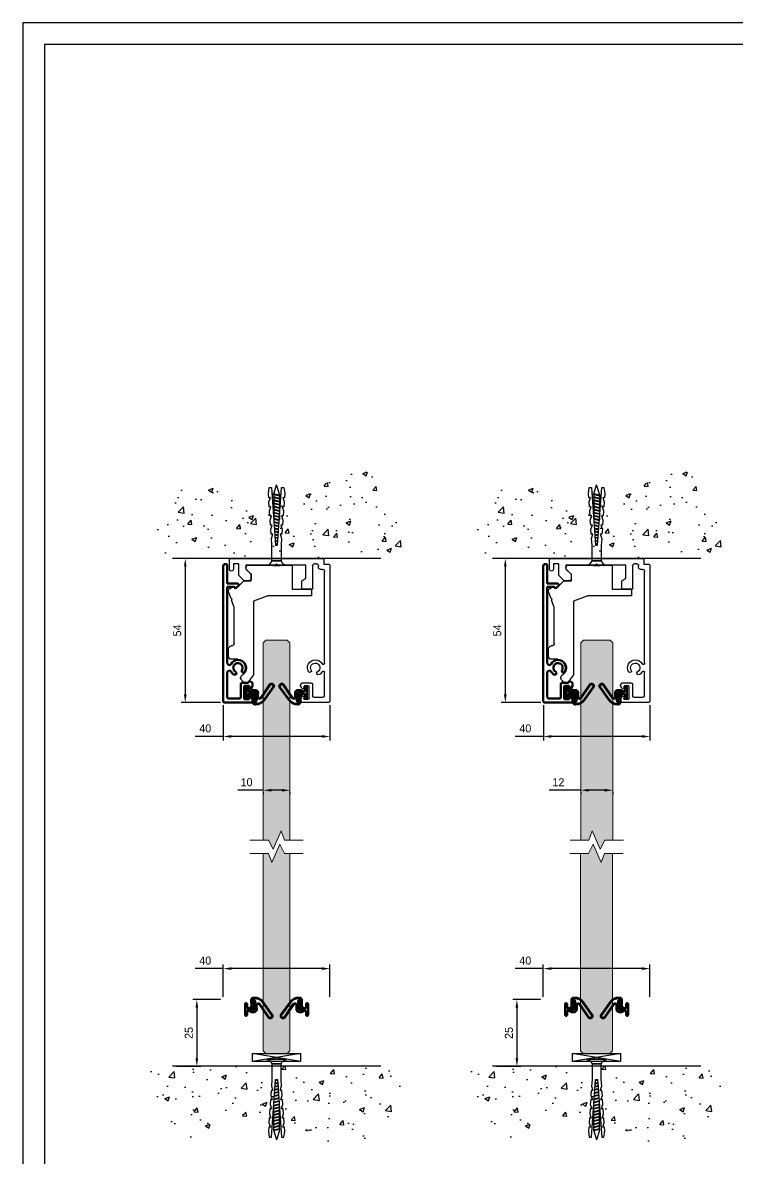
# Model space of a CAD drawing. Header units: millimetres. Extents: x 16953 to 20256, y 1517 to 8212.
# Drawn here: x 17933.4 to 18201.3, y 2906.7 to 3332.4 of the extents above; entities that cross this region are included whole.
import ezdxf

# ---------------------------------------------------------------- set-up
doc = ezdxf.new("R2010")
doc.units = ezdxf.units.MM
for name, color, linetype in [('48800_-_L2315', 7, 'Continuous'), ('48800_-_L3000', 7, 'Continuous'), ('Blocchi', 7, 'Continuous'), ('PARTENZA_VERTICA', 7, 'Continuous'), ('QUOTE', 254, 'Continuous')]:
    doc.layers.add(name, color=color, linetype=linetype)
for name, color, linetype, lineweight in [('ALUMINIUM', 7, 'Continuous', 30), ('GLASS & JOINTS', 250, 'Continuous', 13), ('Guarnizioni', 30, 'Continuous', 70)]:
    doc.layers.add(name, color=color, linetype=linetype, lineweight=lineweight)
doc.layers.add('GLASS HATCH', color=7, linetype='Continuous', true_color=0xb8ffed, transparency=0.5)
doc.dimstyles.new('ISO-25$0', dxfattribs={"dimtxt": 3, "dimasz": 3, "dimexe": 1.5, "dimexo": 1.5, "dimgap": 1.5, "dimtad": 1, "dimtxsty": 'Standard', "dimcen": 2.5, "dimadec": 0, "dimazin": 0, "dimtfac": 1, "dimtmove": 0, "dimatfit": 3, "dimfxl": 1, "dimarcsym": 0})

# ---------------------------------------------------------------- blocks, each defined once
blk = doc.blocks.new('*D134')
at = {"layer": 'Defpoints', "color": 0, "transparency": 16777216}
for p in [(18142.6, 3045.45), (18154.6, 3045.45), (18154.6, 3044.66)]:
    blk.add_point(p, dxfattribs=at)
at = {"layer": 'QUOTE', "color": 0, "lineweight": -2, "transparency": 16777216}
for p, q in [((18142.6, 3044.66), (18130.73, 3044.66)), ((18151.6, 3044.66), (18145.6, 3044.66)), ((18142.6, 3043.95), (18142.6, 3043.16)), ((18154.6, 3043.95), (18154.6, 3043.16))]:
    blk.add_line(p, q, dxfattribs=at)
at = {"layer": 'QUOTE', "color": 0, "transparency": 16777216}
for points in [[(18145.6, 3045.16), (18145.6, 3044.16), (18142.6, 3044.66)], [(18151.6, 3045.16), (18151.6, 3044.16), (18154.6, 3044.66)]]:
    blk.add_solid(points, dxfattribs=at)
at = {"layer": 'QUOTE', "color": 0, "transparency": 16777216, "insert": (18134.23, 3047.66), "char_height": 3, "attachment_point": 5}
blk.add_mtext('12', dxfattribs=at)
blk = doc.blocks.new('tassello')
at = {"color": 3}
blk.add_lwpolyline([(3, 0), (-3, 0, -0.340122), (-1.38, -1.25), (1.38, -1.25, -0.340122)], format="xyb", close=True, dxfattribs=at)
blk.add_lwpolyline([(1.87, 0, 0.133333), (-1.88, 0)], format="xyb", dxfattribs=at)
blk.add_lwpolyline([(1.38, -1.25), (-1.38, -1.25), (-1.38, -6), (-1.51, -8), (-1.1, -9.28), (-1.6, -9.24), (-1.71, -10.74), (-1.29, -12.02), (-1.79, -11.99), (-1.9, -13.48), (-1.49, -14.76), (-1.99, -14.73), (-2.09, -16.23), (-1.68, -17.51), (-2.18, -17.47), (-2.28, -18.97), (-1.87, -20.25), (-2.37, -20.22), (-2.46, -21.46), (-2.2, -23.23), (-1.51, -23.28), (-0.3, -6), (0.3, -6), (1.51, -23.28), (2.2, -23.23), (2.46, -21.46), (2.37, -20.22), (1.87, -20.25), (2.28, -18.97), (2.18, -17.47), (1.68, -17.51), (2.09, -16.23), (1.99, -14.73), (1.49, -14.76), (1.9, -13.48), (1.79, -11.99), (1.29, -12.02), (1.71, -10.74), (1.6, -9.24), (1.1, -9.28), (1.51, -8), (1.38, -6)], close=True, dxfattribs=at)
at = {"color": 8}
for points in [[(0.31, -6.22), (-0.32, -6.38)], [(0.3, -6.02), (-0.31, -6.17)], [(0.57, -9.87), (-0.59, -10.16)], [(0.55, -9.67), (-0.57, -9.95)], [(0.5, -8.96), (-0.52, -9.21)], [(0.49, -8.76), (-0.51, -9)], [(0.44, -8.05), (-0.46, -8.27)], [(0.43, -7.85), (-0.44, -8.06)], [(0.38, -7.14), (-0.39, -7.32)], [(0.36, -6.93), (-0.38, -7.11)], [(0.82, -13.53), (-0.85, -13.94)], [(0.81, -13.32), (-0.84, -13.73)], [(-0.82, -13.72), (-0.82, -13.55)], [(0.76, -12.61), (-0.79, -12.99)], [(0.75, -12.41), (-0.77, -12.78)], [(0.7, -11.7), (-0.72, -12.05)], [(0.68, -11.5), (-0.71, -11.84)], [(0.63, -10.79), (-0.65, -11.1)], [(0.62, -10.59), (-0.64, -10.89)], [(0.83, -14.25), (0.83, -13.55)], [(0.92, -15.36), (-0.93, -15.81)], [(0.92, -16.29), (-0.93, -16.74)], [(0.89, -14.44), (-0.92, -14.88)], [(0.92, -15.15), (-0.93, -15.61)], [(0.92, -16.08), (-0.93, -16.53)], [(0.92, -17.01), (-0.93, -17.46)], [(0.87, -14.24), (-0.9, -14.67)], [(-0.82, -14.65), (-0.82, -13.93)], [(-0.82, -15.58), (-0.82, -14.86)], [(-0.82, -16.51), (-0.82, -15.79)], [(-0.82, -17.44), (-0.82, -16.72)], [(0.83, -15.18), (0.83, -14.45)], [(0.83, -16.11), (0.83, -15.38)], [(0.83, -17.03), (0.83, -16.31)], [(0.92, -17.22), (-0.93, -17.67)], [(0.92, -18.14), (-0.93, -18.6)], [(0.92, -19.07), (-0.93, -19.53)], [(0.92, -20), (-0.93, -20.45)], [(0.92, -17.94), (-0.93, -18.39)], [(0.92, -18.87), (-0.93, -19.32)], [(0.92, -19.8), (-0.93, -20.25)], [(-0.82, -18.37), (-0.82, -17.64)], [(-0.82, -19.3), (-0.82, -18.57)], [(-0.82, -20.22), (-0.82, -19.5)], [(-0.82, -21.15), (-0.82, -20.43)], [(0.83, -17.96), (0.83, -17.24)], [(0.83, -18.89), (0.83, -18.17)], [(0.83, -19.82), (0.83, -19.1)], [(0.83, -20.75), (0.83, -20.03)], [(0.92, -20.93), (-0.93, -21.38)], [(0.92, -20.72), (-0.93, -21.18)], [(-0.8, -21.35), (0, -24.04)], [(0.83, -21.29), (0, -24.04)], [(0.83, -21.29), (0.83, -20.95)]]:
    blk.add_lwpolyline(points, dxfattribs=at)
for points in [[(-0.93, -15.61, 0.243659), (-0.93, -15.81)], [(-0.93, -16.53, 0.243659), (-0.93, -16.74)], [(0.92, -15.36, 0.243659), (0.92, -15.15)], [(0.92, -16.29, 0.243659), (0.92, -16.08)], [(0.92, -17.22, 0.243659), (0.92, -17.01)], [(-0.93, -17.46, 0.243659), (-0.93, -17.67)], [(-0.93, -18.39, 0.243659), (-0.93, -18.6)], [(-0.93, -19.32, 0.243659), (-0.93, -19.53)], [(-0.93, -20.25, 0.243659), (-0.93, -20.45)], [(0.92, -18.14, 0.243659), (0.92, -17.94)], [(0.92, -19.07, 0.243659), (0.92, -18.87)], [(0.92, -20, 0.243659), (0.92, -19.8)], [(-0.93, -21.18, 0.243659), (-0.93, -21.38)], [(0.92, -20.93, 0.243659), (0.92, -20.72)]]:
    blk.add_lwpolyline(points, format="xyb", dxfattribs=at)
blk = doc.blocks.new('binario Glass')
at = {"layer": 'ALUMINIUM', "color": 6}
for p, q in [((19.5, 54), (9, 54)), ((9, 54), (9, 52.8)), ((9, 52.8), (9.45, 51.96)), ((10.5, 52.8), (11.9, 52.8)), ((12.2, 52.5), (12.2, 48.1)), ((13.4, 47.1), (13.4, 51.5)), ((13.9, 52), (17.5, 52)), ((18, 51.5), (18, 42.7)), ((20, 2.85), (20, 53.5)), ((9.45, 48.64), (9, 47.8)), ((9, 47.8), (9, 47.6)), ((10.2, 48.1), (10.2, 48.45)), ((11.9, 47.8), (10.5, 47.8)), ((10, 46.6), (12.9, 46.6)), ((18, 39.3), (18, 4.85)), ((13.5, 11.5), (9.5, 11.5)), ((9.5, 11.5), (9.5, 8.4)), ((13.5, 2.75), (13.5, 11.5)), ((-12.2, 8.45), (-14.2, 6.45)), ((-14.2, 6.45), (-14.2, 2)), ((-10.5, 8.45), (-12.2, 8.45)), ((-11.5, 4), (-9.79, 5.71)), ((-9.5, 6.41), (-9.5, 7.45)), ((9.5, 8.4), (11, 7.35)), ((11, 7.35), (11, 2.5)), ((-17.7, 4), (-17.7, 0)), ((-17.7, 0), (17.7, 0)), ((-16.2, 2), (-16.2, 4)), ((-14.2, 2), (-16.2, 2)), ((-11.5, 2.5), (-11.5, 4)), ((-0.5, 2.5), (-11.5, 2.5)), ((0, 2), (-0.5, 2.5)), ((0.5, 2.5), (0, 2)), ((11, 2.5), (0.5, 2.5)), ((14.95, 2), (14.25, 2)), ((15.7, 3.35), (15.7, 2.75)), ((17.25, 4.1), (16.45, 4.1)), ((17.7, 0), (17.7, 2.1)), ((17.7, 2.1), (19.25, 2.1))]:
    blk.add_line(p, q, dxfattribs=at)
for centre, radius, start, end in [((9.86, 52.13), 0.443, 201.6307, 32.8657), ((10.5, 52.5), 0.3, 90, 206.5651), ((11.9, 52.5), 0.3, 0, 90), ((13.9, 51.5), 0.5, 90, 180), ((17.5, 51.5), 0.5, 0, 90), ((19.5, 53.5), 0.5, 0, 90), ((10, 47.6), 1, 180, 270), ((9.8, 48.45), 0.4, 0, 151.9275), ((10.5, 48.1), 0.3, 180, 270), ((11.9, 48.1), 0.3, 270, 0), ((12.9, 47.1), 0.5, 270, 0), ((12.47, 42.18), 0.6, 329.7925, 149.7925), ((15.67, 43.04), 0.6, 60.2075, 240.2075), ((14.5, 41), 2.95, 29.5918, 60.2075), ((17.5, 42.7), 0.5, 209.5918, 0), ((14.5, 41), 2.95, 149.7925, 330.4082), ((14.5, 41), 1.75, 149.7925, 60.2075), ((17.5, 39.3), 0.5, 0, 150.4082), ((-16.95, 4), 0.75, 0, 180), ((-10.5, 7.45), 1, 0, 90), ((-10.5, 6.41), 1, 315, 0), ((17.25, 4.85), 0.75, 270, 0), ((14.25, 2.75), 0.75, 180, 270), ((14.95, 2.75), 0.75, 270, 0), ((16.45, 3.35), 0.75, 90, 180), ((19.25, 2.85), 0.75, 270, 0)]:
    blk.add_arc(centre, radius, start, end, dxfattribs=at)
blk = doc.blocks.new('copertina Glass')
at = {"layer": 'Guarnizioni', "color": 4}
for p, q in [((5.5, 13), (-5, 13)), ((5.5, 11.8), (5.5, 13)), ((-5.5, 12.5), (-5.5, -38.15)), ((-4, 1.77), (-4, 11)), ((-3.5, 11.5), (0.6, 11.5)), ((1.1, 11), (1.1, 6.1)), ((2.3, 7.1), (2.3, 11.5)), ((2.6, 11.8), (4, 11.8)), ((4.3, 11.5), (4.3, 10.75)), ((4.3, 10.75), (4.93, 10.75)), ((4.93, 10.75), (5.5, 11.8)), ((1.6, 5.6), (3.98, 5.6)), ((4, 6.8), (2.6, 6.8)), ((4.08, 5.3), (4.23, 5.1)), ((4.93, 7.85), (4.3, 7.85)), ((4.3, 7.85), (4.3, 7.1)), ((4.55, 5.04), (5.5, 5.6)), ((5.5, 6.8), (4.93, 7.85)), ((5.5, 5.6), (5.5, 6.8)), ((-4, -30.4), (-4, -1.77)), ((-1.35, -30.4), (-4, -30.4)), ((-4, -38.15), (-4, -31.6)), ((-4, -31.6), (-0.15, -31.6)), ((0.21, -30.75), (-0.49, -30.05))]:
    blk.add_line(p, q, dxfattribs=at)
for centre, radius, start, end in [((-5, 12.5), 0.5, 90, 180), ((-3.5, 11), 0.5, 90, 180), ((0.6, 11), 0.5, 0, 90), ((2.6, 11.5), 0.3, 90, 180), ((4, 11.5), 0.3, 0, 90), ((1.6, 6.1), 0.5, 180, 270), ((2.6, 7.1), 0.3, 180, 270), ((4.48, 5.6), 0.5, 180, 216.8699), ((4, 7.1), 0.3, 270, 0), ((4.43, 5.25), 0.25, 216.8699, 300.8099), ((-3.25, 1.77), 0.75, 180, 331.4474), ((0, 0), 2.95, 119.7925, 151.4474), ((0, 0), 2.95, 208.5526, 30.2075), ((0, 0), 1.75, 119.7925, 30.2075), ((-1.17, 2.04), 0.6, 299.7925, 119.7925), ((2.03, 1.18), 0.6, 30.2075, 210.2075), ((-3.25, -1.77), 0.75, 28.5526, 180), ((-0.85, -30.4), 0.5, 45, 180), ((-0.15, -31.1), 0.5, 270, 45), ((-4.75, -38.15), 0.75, 180, 0)]:
    blk.add_arc(centre, radius, start, end, dxfattribs=at)
blk = doc.blocks.new('fermavetro Glass')
for p, q in [((2069.59, 1537.69), (2069.27, 1537.22)), ((2071.71, 1538.56), (2071.24, 1538.56)), ((2073.89, 1535.66), (2071.71, 1538.56)), ((2073.89, 1507.95), (2073.89, 1535.66)), ((2064.59, 1528.76), (2064.59, 1525.76)), ((2068.09, 1529.76), (2065.59, 1529.76)), ((2065.59, 1524.76), (2065.69, 1524.76)), ((2066.69, 1523.76), (2066.69, 1510.23)), ((2066.69, 1510.23), (2065.7, 1507.57)), ((2065.7, 1507.57), (2065.88, 1507.18)), ((2079.29, 1505.96), (2073.89, 1507.95)), ((2065.5, 1507.01), (2064.55, 1504.45)), ((2065, 1503.23), (2066.09, 1502.62)), ((2065.88, 1507.18), (2065.5, 1507.01)), ((2066.84, 1503.06), (2067.59, 1503.06)), ((2067.59, 1503.06), (2070.24, 1500.41)), ((2095.69, 1505.96), (2079.29, 1505.96)), ((2088.39, 1494.46), (2088.39, 1503.46)), ((2088.39, 1503.46), (2095.69, 1503.46)), ((2095.69, 1503.46), (2095.69, 1505.96)), ((2070.24, 1500.41), (2073.09, 1500.41)), ((2073.09, 1500.41), (2073.09, 1497.96)), ((2071.09, 1495.54), (2071.09, 1495.46)), ((2073.09, 1497.96), (2071.38, 1496.25)), ((2072.09, 1494.46), (2088.39, 1494.46))]:
    blk.add_line(p, q)
for centre, radius, start, end in [((2070.09, 1536.65), 1, 145.4447, 241.5631), ((2071.24, 1536.56), 2, 90, 145.4447), ((2068.09, 1532.96), 3.2, 270, 61.5631), ((2065.59, 1528.76), 1, 90, 180), ((2065.59, 1525.76), 1, 180, 270), ((2065.69, 1523.76), 1, 0, 90), ((2065.49, 1504.1), 1, 159.7, 240.8), ((2066.34, 1503.06), 0.5, 240.8, 0), ((2072.09, 1495.54), 1, 135, 180), ((2072.09, 1495.46), 1, 180, 270)]:
    blk.add_arc(centre, radius, start, end)
blk = doc.blocks.new('48800')
at = {"layer": '48800_-_L3000', "linetype": 'Continuous', "lineweight": 5}
h = blk.add_hatch(dxfattribs=at)
h.set_pattern_fill('LINE', color=3, scale=2, angle=45, style=0)
h.set_pattern_definition([(45, (-6239.775, -3270.2284), (-4.490128, 4.490128), [])])
edge = h.paths.add_edge_path()
edge.add_arc((9.4, 2.41), 0.897, 334.1295, 494.3643)
edge.add_line((8.77, 3.05), (5.44, -1.86))
edge.add_arc((4.92, -1.52), 0.632, 270, 326.6991, ccw=False)
edge.add_arc((5, -1.51), 0.64, 180.3129, 262.8679, ccw=False)
edge.add_line((4.36, -1.52), (4.39, -0.03))
edge.add_arc((3.39, -0.03), 1, 0, 90)
edge.add_line((3.39, 0.97), (2.4, 0.97))
edge.add_arc((2.4, 0.71), 0.253, 90, 120)
edge.add_line((2.27, 0.93), (1.59, 0.54))
edge.add_arc((1.47, 0.76), 0.253, 270, 300, ccw=False)
edge.add_line((1.47, 0.51), (1.01, 0.51))
edge.add_line((1.01, 0.51), (1.01, 0.41))
edge.add_line((1.01, 0.41), (1.47, 0.41))
edge.add_arc((1.47, 0.76), 0.353, 270, 300)
edge.add_line((1.64, 0.45), (2.32, 0.85))
edge.add_arc((2.4, 0.71), 0.153, 90, 120, ccw=False)
edge.add_line((2.4, 0.87), (3.39, 0.87))
edge.add_arc((3.39, -0.03), 0.9, 0.0699, 90, ccw=False)
edge.add_line((4.29, -0.03), (4.26, -1.51))
edge.add_arc((5, -1.51), 0.74, 180.2005, 263.35)
edge.add_arc((4.92, -1.52), 0.732, 269.5118, 326.6433)
edge.add_line((5.53, -1.92), (8.85, 2.99))
edge.add_arc((9.4, 2.41), 0.797, -25.2784, 133.6585, ccw=False)
edge.add_line((10.12, 2.07), (6.71, -2.69))
edge.add_arc((3.54, -0.42), 3.9, 270, 324.4343, ccw=False)
edge.add_line((3.54, -4.32), (3.25, -4.32))
edge.add_arc((3.27, -3.48), 0.839, 196.694, 268.7318, ccw=False)
edge.add_line((2.47, -3.72), (2.5, -1.15))
edge.add_arc((2.15, -1.15), 0.353, 359.8862, 420)
edge.add_line((2.32, -0.85), (1.64, -0.45))
edge.add_arc((1.47, -0.76), 0.353, 60, 90)
edge.add_line((1.47, -0.41), (1.01, -0.41))
edge.add_line((1.01, -0.41), (1.01, -0.51))
edge.add_line((1.01, -0.51), (1.47, -0.51))
edge.add_arc((1.47, -0.76), 0.253, 60, 90, ccw=False)
edge.add_line((1.59, -0.54), (2.27, -0.93))
edge.add_arc((2.15, -1.15), 0.253, 0, 60, ccw=False)
edge.add_line((2.4, -1.15), (2.37, -3.74))
edge.add_arc((3.27, -3.48), 0.939, 195.7327, 268.8012)
edge.add_line((3.25, -4.42), (3.54, -4.42))
edge.add_arc((3.54, -0.42), 4, 270, 324.4343)
edge.add_line((6.8, -2.75), (10.2, 2.02))
at = {"layer": '48800_-_L2315', "color": 3, "linetype": 'Continuous', "lineweight": 50}
for p, q in [((2.37, 0.86), (2.37, 0.81)), ((2.37, 0.38), (2.37, 0.33)), ((3.25, 0.87), (3.25, 0.82)), ((2.37, -0.45), (2.37, -0.5)), ((2.37, -0.81), (2.37, -0.88)), ((3.25, -0.09), (3.25, -0.17)), ((3.25, -3.38), (3.25, -3.43)), ((3.25, -4.27), (3.25, -4.32))]:
    blk.add_line(p, q, dxfattribs=at)
at = {"layer": '48800_-_L3000', "color": 3, "linetype": 'Continuous', "lineweight": 50}
for p, q in [((0, 2.02), (0, -2.02)), ((0.76, 0.63), (0.76, 2.02)), ((1.47, 0.51), (1.01, 0.51)), ((1.01, 0.51), (1.01, 0.41)), ((1.01, 0.41), (1.47, 0.41)), ((1.96, 0.38), (1.01, 0.38)), ((2.27, 0.93), (1.59, 0.54)), ((1.64, 0.45), (2.32, 0.85)), ((2.35, 0.8), (1.7, 0.43)), ((1.7, 0.43), (1.96, 0.43)), ((3.39, 0.97), (2.4, 0.97)), ((2.4, 0.87), (3.39, 0.87)), ((3.39, 0.82), (2.4, 0.82)), ((8.77, 3.05), (5.44, -1.86)), ((5.53, -1.92), (8.85, 2.99)), ((8.88, 2.95), (5.57, -1.95)), ((6.67, -2.66), (10.07, 2.09)), ((10.12, 2.07), (6.71, -2.69)), ((6.8, -2.75), (10.2, 2.02)), ((0.76, -2.02), (0.76, -0.63)), ((1.01, -0.38), (2, -0.38)), ((1.47, -0.41), (1.01, -0.41)), ((1.01, -0.41), (1.01, -0.51)), ((1.01, -0.51), (1.47, -0.51)), ((1.59, -0.54), (2.27, -0.93)), ((2.32, -0.85), (1.64, -0.45)), ((2, -0.43), (1.7, -0.43)), ((1.7, -0.43), (2.35, -0.8)), ((2.4, -1.15), (2.37, -3.74)), ((2.47, -3.72), (2.5, -1.15)), ((2.55, -1.15), (2.52, -3.72)), ((2.95, -3.02), (2.95, -1.38)), ((3, -1.38), (3, -3.02)), ((3.76, -3.02), (3.76, -1.42)), ((3.81, -1.42), (3.81, -3.02)), ((4.21, -1.51), (4.24, -0.03)), ((4.29, -0.03), (4.26, -1.51)), ((4.36, -1.52), (4.39, -0.03)), ((3.25, -4.27), (3.54, -4.27)), ((3.54, -4.32), (3.25, -4.32)), ((3.25, -4.42), (3.54, -4.42))]:
    blk.add_line(p, q, dxfattribs=at)
for centre, radius, start, end in [((0.38, 2.02), 0.379, 0, 180), ((1.01, 0.63), 0.253, 180, 270), ((1.47, 0.76), 0.253, 270, 300), ((1.47, 0.76), 0.353, 270, 300), ((1.96, -1.42), 1.85, 0, 90), ((1.96, -1.42), 1.8, 0, 90), ((2.4, 0.71), 0.253, 90, 120), ((2.4, 0.71), 0.153, 90, 120), ((2.4, 0.71), 0.103, 90, 120), ((3.39, -0.03), 1, 0, 90), ((3.39, -0.03), 0.9, 0.0699, 90), ((3.39, -0.03), 0.85, 0.1094, 90), ((9.4, 2.41), 0.897, 334.1295, 134.3643), ((9.4, 2.41), 0.797, 334.7216, 133.6585), ((9.4, 2.41), 0.747, 335.0614, 133.2533), ((0.38, -2.02), 0.379, 180, 0), ((1.01, -0.63), 0.253, 90, 180), ((1.47, -0.76), 0.353, 60, 90), ((1.47, -0.76), 0.253, 60, 90), ((2, -1.38), 1, 0, 90), ((2, -1.38), 0.95, 0, 90), ((2.15, -1.15), 0.253, 0, 60), ((2.15, -1.15), 0.353, 359.8862, 60), ((2.15, -1.15), 0.403, 359.846, 60), ((3.27, -3.48), 0.939, 195.7327, 268.8012), ((3.27, -3.48), 0.839, 196.694, 268.7318), ((3.27, -3.48), 0.789, 197.2424, 268.6922), ((3.38, -3.02), 0.429, 180, 0), ((3.38, -3.02), 0.379, 180, 0), ((3.54, -0.42), 3.85, 270, 324.4343), ((3.54, -0.42), 3.9, 270, 324.4343), ((3.54, -0.42), 4, 270, 324.4343), ((5, -1.51), 0.79, 180.1525, 263.5452), ((5, -1.51), 0.74, 180.2005, 263.35), ((5, -1.51), 0.64, 180.3129, 262.8679), ((4.92, -1.52), 0.732, 269.5118, 326.6433), ((4.92, -1.52), 0.782, 269.3145, 326.6195), ((4.92, -1.52), 0.632, 270, 326.6991)]:
    blk.add_arc(centre, radius, start, end, dxfattribs=at)
at = {"layer": 'PARTENZA_VERTICA', "color": 3, "linetype": 'Continuous', "lineweight": 50}
for p, q in [((2.2, 0.72), (2.2, 0.77)), ((2.2, 0.36), (2.2, 0.41)), ((2.2, -0.45), (2.2, -0.4)), ((2.2, -0.77), (2.2, -0.72))]:
    blk.add_line(p, q, dxfattribs=at)
blk = doc.blocks.new('spessore 3mm')
at = {"layer": 'Blocchi', "color": 8}
for p, q in [((9, 3), (-9, 0)), ((9, 0), (-9, 3)), ((-9, 3), (9, 3)), ((-9, 0), (-9, 3)), ((9, 0), (-9, 0)), ((9, 3), (9, 0))]:
    blk.add_line(p, q, dxfattribs=at)
blk = doc.blocks.new('Cartiglio A3')
at = {"color": 6}
for points in [[(0, 726.876), (0, 0), (1034.376, 0), (1034.376, 726.876)], [(10, 716.876), (10, 10), (1024.376, 10), (1024.376, 716.876)]]:
    blk.add_lwpolyline(points, close=True, dxfattribs=at)
blk = doc.blocks.new('*D112')
at = {"layer": 'Defpoints', "color": 0, "transparency": 16777216}
for p in [(18023.56, 3045.45), (18033.56, 3045.45), (18033.56, 3044.66)]:
    blk.add_point(p, dxfattribs=at)
at = {"layer": 'QUOTE', "color": 0, "lineweight": -2, "transparency": 16777216}
for p, q in [((18023.56, 3044.66), (18014.06, 3044.66)), ((18030.56, 3044.66), (18026.56, 3044.66)), ((18023.56, 3043.95), (18023.56, 3043.16)), ((18033.56, 3043.95), (18033.56, 3043.16))]:
    blk.add_line(p, q, dxfattribs=at)
at = {"layer": 'QUOTE', "color": 0, "transparency": 16777216}
for points in [[(18026.56, 3045.16), (18026.56, 3044.16), (18023.56, 3044.66)], [(18030.56, 3045.16), (18030.56, 3044.16), (18033.56, 3044.66)]]:
    blk.add_solid(points, dxfattribs=at)
at = {"layer": 'QUOTE', "color": 0, "transparency": 16777216, "insert": (18017.31, 3047.66), "char_height": 3, "attachment_point": 5}
blk.add_mtext('10', dxfattribs=at)
blk = doc.blocks.new('*D136')
at = {"layer": 'Defpoints', "color": 0, "transparency": 16777216}
for p in [(18008.57, 3078.08), (18048.56, 3078.08), (18008.57, 3064.84)]:
    blk.add_point(p, dxfattribs=at)
at = {"layer": 'QUOTE', "color": 0, "lineweight": -2, "transparency": 16777216}
for p, q in [((18008.57, 3076.58), (18008.57, 3063.34)), ((18048.56, 3076.58), (18048.56, 3063.34)), ((18008.57, 3064.84), (17998.07, 3064.84)), ((18045.56, 3064.84), (18011.57, 3064.84))]:
    blk.add_line(p, q, dxfattribs=at)
at = {"layer": 'QUOTE', "color": 0, "transparency": 16777216}
for points in [[(18011.57, 3065.34), (18011.57, 3064.34), (18008.57, 3064.84)], [(18045.56, 3065.34), (18045.56, 3064.34), (18048.56, 3064.84)]]:
    blk.add_solid(points, dxfattribs=at)
at = {"layer": 'QUOTE', "color": 0, "transparency": 16777216, "insert": (18001.82, 3067.84), "char_height": 3, "attachment_point": 5}
blk.add_mtext('40', dxfattribs=at)
blk = doc.blocks.new('*D137')
at = {"layer": 'Defpoints', "color": 0, "transparency": 16777216}
for p in [(17999.5, 3131.58), (17994.31, 3077.58), (18009.07, 3077.58)]:
    blk.add_point(p, dxfattribs=at)
at = {"layer": 'QUOTE', "color": 0, "lineweight": -2, "transparency": 16777216}
for p, q in [((17998, 3131.58), (17992.81, 3131.58)), ((17994.31, 3128.58), (17994.31, 3080.58)), ((18007.57, 3077.58), (17992.81, 3077.58))]:
    blk.add_line(p, q, dxfattribs=at)
at = {"layer": 'QUOTE', "color": 0, "transparency": 16777216}
for points in [[(17993.81, 3128.58), (17994.81, 3128.58), (17994.31, 3131.58)], [(17993.81, 3080.58), (17994.81, 3080.58), (17994.31, 3077.58)]]:
    blk.add_solid(points, dxfattribs=at)
at = {"layer": 'QUOTE', "color": 0, "transparency": 16777216, "insert": (17991.31, 3104.58), "char_height": 3, "attachment_point": 5, "rotation": 90}
blk.add_mtext('54', dxfattribs=at)
blk = doc.blocks.new('*D138')
at = {"layer": 'Defpoints', "color": 0, "transparency": 16777216}
for p in [(18008.56, 2977.79), (18008.56, 2965.67), (18048.56, 2965.67)]:
    blk.add_point(p, dxfattribs=at)
at = {"layer": 'QUOTE', "color": 0, "lineweight": -2, "transparency": 16777216}
for p, q in [((18008.56, 2977.79), (17998.06, 2977.79)), ((18008.56, 2967.17), (18008.56, 2979.29)), ((18045.56, 2977.79), (18011.56, 2977.79)), ((18048.56, 2967.17), (18048.56, 2979.29))]:
    blk.add_line(p, q, dxfattribs=at)
at = {"layer": 'QUOTE', "color": 0, "transparency": 16777216}
for points in [[(18011.56, 2978.29), (18011.56, 2977.29), (18008.56, 2977.79)], [(18045.56, 2978.29), (18045.56, 2977.29), (18048.56, 2977.79)]]:
    blk.add_solid(points, dxfattribs=at)
at = {"layer": 'QUOTE', "color": 0, "transparency": 16777216, "insert": (18001.81, 2980.79), "char_height": 3, "attachment_point": 5}
blk.add_mtext('40', dxfattribs=at)
blk = doc.blocks.new('*D139')
at = {"layer": 'Defpoints', "color": 0, "transparency": 16777216}
for p in [(18009.06, 2966.17), (17989.53, 2941.17), (17998.66, 2941.17)]:
    blk.add_point(p, dxfattribs=at)
at = {"layer": 'QUOTE', "color": 0, "lineweight": -2, "transparency": 16777216}
for p, q in [((18007.56, 2966.17), (17997.16, 2966.17)), ((17998.66, 2963.17), (17998.66, 2944.17)), ((17991.03, 2941.17), (18000.16, 2941.17))]:
    blk.add_line(p, q, dxfattribs=at)
at = {"layer": 'QUOTE', "color": 0, "transparency": 16777216}
for points in [[(17998.16, 2963.17), (17999.16, 2963.17), (17998.66, 2966.17)], [(17998.16, 2944.17), (17999.16, 2944.17), (17998.66, 2941.17)]]:
    blk.add_solid(points, dxfattribs=at)
at = {"layer": 'QUOTE', "color": 0, "transparency": 16777216, "insert": (17995.66, 2953.67), "char_height": 3, "attachment_point": 5, "rotation": 90}
blk.add_mtext('25', dxfattribs=at)
blk = doc.blocks.new('*D114')
at = {"layer": 'Defpoints', "color": 0, "transparency": 16777216}
for p in [(18128.57, 3078.08), (18168.56, 3078.08), (18128.57, 3064.84)]:
    blk.add_point(p, dxfattribs=at)
at = {"layer": 'QUOTE', "color": 0, "lineweight": -2, "transparency": 16777216}
for p, q in [((18128.57, 3076.58), (18128.57, 3063.34)), ((18168.56, 3076.58), (18168.56, 3063.34)), ((18128.57, 3064.84), (18118.07, 3064.84)), ((18165.56, 3064.84), (18131.57, 3064.84))]:
    blk.add_line(p, q, dxfattribs=at)
at = {"layer": 'QUOTE', "color": 0, "transparency": 16777216}
for points in [[(18131.57, 3065.34), (18131.57, 3064.34), (18128.57, 3064.84)], [(18165.56, 3065.34), (18165.56, 3064.34), (18168.56, 3064.84)]]:
    blk.add_solid(points, dxfattribs=at)
at = {"layer": 'QUOTE', "color": 0, "transparency": 16777216, "insert": (18121.82, 3067.84), "char_height": 3, "attachment_point": 5}
blk.add_mtext('40', dxfattribs=at)
blk = doc.blocks.new('*D115')
at = {"layer": 'Defpoints', "color": 0, "transparency": 16777216}
for p in [(18119.5, 3131.58), (18114.31, 3077.58), (18129.07, 3077.58)]:
    blk.add_point(p, dxfattribs=at)
at = {"layer": 'QUOTE', "color": 0, "lineweight": -2, "transparency": 16777216}
for p, q in [((18118, 3131.58), (18112.81, 3131.58)), ((18114.31, 3128.58), (18114.31, 3080.58)), ((18127.57, 3077.58), (18112.81, 3077.58))]:
    blk.add_line(p, q, dxfattribs=at)
at = {"layer": 'QUOTE', "color": 0, "transparency": 16777216}
for points in [[(18113.81, 3128.58), (18114.81, 3128.58), (18114.31, 3131.58)], [(18113.81, 3080.58), (18114.81, 3080.58), (18114.31, 3077.58)]]:
    blk.add_solid(points, dxfattribs=at)
at = {"layer": 'QUOTE', "color": 0, "transparency": 16777216, "insert": (18111.31, 3104.58), "char_height": 3, "attachment_point": 5, "rotation": 90}
blk.add_mtext('54', dxfattribs=at)
blk = doc.blocks.new('*D116')
at = {"layer": 'Defpoints', "color": 0, "transparency": 16777216}
for p in [(18128.56, 2977.79), (18128.56, 2965.67), (18168.56, 2965.67)]:
    blk.add_point(p, dxfattribs=at)
at = {"layer": 'QUOTE', "color": 0, "lineweight": -2, "transparency": 16777216}
for p, q in [((18128.56, 2977.79), (18118.06, 2977.79)), ((18128.56, 2967.17), (18128.56, 2979.29)), ((18165.56, 2977.79), (18131.56, 2977.79)), ((18168.56, 2967.17), (18168.56, 2979.29))]:
    blk.add_line(p, q, dxfattribs=at)
at = {"layer": 'QUOTE', "color": 0, "transparency": 16777216}
for points in [[(18131.56, 2978.29), (18131.56, 2977.29), (18128.56, 2977.79)], [(18165.56, 2978.29), (18165.56, 2977.29), (18168.56, 2977.79)]]:
    blk.add_solid(points, dxfattribs=at)
at = {"layer": 'QUOTE', "color": 0, "transparency": 16777216, "insert": (18121.81, 2980.79), "char_height": 3, "attachment_point": 5}
blk.add_mtext('40', dxfattribs=at)
blk = doc.blocks.new('*D117')
at = {"layer": 'Defpoints', "color": 0, "transparency": 16777216}
for p in [(18129.06, 2966.17), (18109.53, 2941.17), (18118.66, 2941.17)]:
    blk.add_point(p, dxfattribs=at)
at = {"layer": 'QUOTE', "color": 0, "lineweight": -2, "transparency": 16777216}
for p, q in [((18127.56, 2966.17), (18117.16, 2966.17)), ((18118.66, 2963.17), (18118.66, 2944.17)), ((18111.03, 2941.17), (18120.16, 2941.17))]:
    blk.add_line(p, q, dxfattribs=at)
at = {"layer": 'QUOTE', "color": 0, "transparency": 16777216}
for points in [[(18118.16, 2963.17), (18119.16, 2963.17), (18118.66, 2966.17)], [(18118.16, 2944.17), (18119.16, 2944.17), (18118.66, 2941.17)]]:
    blk.add_solid(points, dxfattribs=at)
at = {"layer": 'QUOTE', "color": 0, "transparency": 16777216, "insert": (18115.66, 2953.67), "char_height": 3, "attachment_point": 5, "rotation": 90}
blk.add_mtext('25', dxfattribs=at)

msp = doc.modelspace()

# ---------------------------------------------------------------- hatches: boundary and pattern name
h = msp.add_hatch()
h.set_pattern_fill('AR-CONC', color=256, scale=0.1)
h.set_pattern_definition([(50, (15543.85, 1761.092), (18.21847, -1.59391), [1.905, -20.955]), (355, (15543.85, 1761.092), (-3.52434, 19.10568), [1.524, -16.76406]), (100.45144, (15545.368, 1760.96), (14.69412, 17.51178), [1.619, -17.80902]), (46.1842, (15543.85, 1766.172), (27.1079, -4.20423), [2.8575, -31.4325]), (96.6356, (15546.11, 1765.822), (23.74041, 24.74261), [2.4285, -26.71356]), (351.1842, (15543.85, 1766.172), (23.7404, 24.7426), [2.286, -25.14597]), (21, (15546.39, 1764.902), (15.16144, -10.22652), [1.905, -20.955]), (326, (15546.39, 1764.902), (6.1802, 18.4188), [1.524, -16.764]), (71.45144, (15547.653, 1764.05), (21.34164, 8.19228), [1.619, -17.80899]), (37.5, (15543.85, 1761.092), (0.30886, 8.455504), [0, -16.5608, 0, -17.018, 0, -16.8275]), (7.5, (15543.85, 1761.092), (6.681966, 10.018057), [0, -9.7028, 0, -16.1798, 0, -6.4135]), (327.5, (15538.1856, 1761.092), (13.55906, -0.572874), [0, -6.35, 0, -19.812, 0, -26.289]), (317.5, (15535.646, 1761.092), (14.81292, 2.54265), [0, -8.255, 0, -13.1572, 0, -18.669])])
edge = h.paths.add_edge_path()
edge.add_spline(control_points=[(18028.559, 3151.667), (18041.003, 3153.995), (18066.024, 3177.941), (18073.16, 3147.175), (18076.778, 3131.58)], knot_values=[66.530225, 66.530225, 66.530225, 66.530225, 101.7331283, 137.9242459, 137.9242459, 137.9242459, 137.9242459], degree=3, periodic=0)
edge.add_line((18076.778, 3131.58), (18028.559, 3131.58))
edge.add_line((18028.559, 3131.58), (18028.559, 3151.667))
edge = h.paths.add_edge_path()
edge.add_line((18028.559, 3131.58), (17980.341, 3131.58))
edge.add_spline(control_points=[(17980.341, 3131.58), (17984.674, 3146.092), (17992.453, 3172.139), (18014.987, 3150.554), (18026.542, 3151.289), (18028.559, 3151.667)], knot_values=[0, 0, 0, 0, 33.8878528, 60.8233097, 66.530225, 66.530225, 66.530225, 66.530225], degree=3, periodic=0)
edge.add_line((18028.559, 3151.667), (18028.559, 3131.58))
h = msp.add_hatch()
h.set_pattern_fill('AR-CONC', color=256, scale=0.1)
h.set_pattern_definition([(50, (15663.85, 1761.092), (18.21847, -1.59391), [1.905, -20.955]), (355, (15663.85, 1761.092), (-3.52434, 19.10568), [1.524, -16.76406]), (100.45144, (15665.368, 1760.96), (14.69412, 17.51178), [1.619, -17.80902]), (46.1842, (15663.85, 1766.172), (27.1079, -4.20423), [2.8575, -31.4325]), (96.6356, (15666.11, 1765.822), (23.74041, 24.74261), [2.4285, -26.71356]), (351.1842, (15663.85, 1766.172), (23.7404, 24.7426), [2.286, -25.14597]), (21, (15666.39, 1764.902), (15.16144, -10.22652), [1.905, -20.955]), (326, (15666.39, 1764.902), (6.1802, 18.4188), [1.524, -16.764]), (71.45144, (15667.653, 1764.05), (21.34164, 8.19228), [1.619, -17.80899]), (37.5, (15663.85, 1761.092), (0.30886, 8.455504), [0, -16.5608, 0, -17.018, 0, -16.8275]), (7.5, (15663.85, 1761.092), (6.681966, 10.018057), [0, -9.7028, 0, -16.1798, 0, -6.4135]), (327.5, (15658.1856, 1761.092), (13.55906, -0.572874), [0, -6.35, 0, -19.812, 0, -26.289]), (317.5, (15655.646, 1761.092), (14.81292, 2.54265), [0, -8.255, 0, -13.1572, 0, -18.669])])
edge = h.paths.add_edge_path()
edge.add_spline(control_points=[(18148.559, 3151.667), (18161.003, 3153.995), (18186.024, 3177.941), (18193.16, 3147.175), (18196.778, 3131.58)], knot_values=[66.530225, 66.530225, 66.530225, 66.530225, 101.7331283, 137.9242459, 137.9242459, 137.9242459, 137.9242459], degree=3, periodic=0)
edge.add_line((18196.778, 3131.58), (18148.559, 3131.58))
edge.add_line((18148.559, 3131.58), (18148.559, 3151.667))
edge = h.paths.add_edge_path()
edge.add_line((18148.559, 3131.58), (18100.341, 3131.58))
edge.add_spline(control_points=[(18100.341, 3131.58), (18104.674, 3146.092), (18112.453, 3172.139), (18134.987, 3150.554), (18146.542, 3151.289), (18148.559, 3151.667)], knot_values=[0, 0, 0, 0, 33.8878528, 60.8233097, 66.530225, 66.530225, 66.530225, 66.530225], degree=3, periodic=0)
edge.add_line((18148.559, 3151.667), (18148.559, 3131.58))
h = msp.add_hatch()
h.set_pattern_fill('AR-CONC', color=256, scale=0.1)
h.set_pattern_definition([(50, (15543.85, 1747.792), (18.21847, -1.59391), [1.905, -20.955]), (355, (15543.85, 1747.792), (-3.52434, 19.10568), [1.524, -16.76406]), (100.45144, (15545.368, 1747.66), (14.69412, 17.51178), [1.619, -17.80902]), (46.1842, (15543.85, 1752.872), (27.1079, -4.20423), [2.8575, -31.4325]), (96.6356, (15546.11, 1752.522), (23.74041, 24.7426), [2.4285, -26.71356]), (351.1842, (15543.85, 1752.872), (23.7404, 24.7426), [2.286, -25.14597]), (21, (15546.39, 1751.602), (15.16144, -10.22652), [1.905, -20.955]), (326, (15546.39, 1751.602), (6.1802, 18.4188), [1.524, -16.764]), (71.45144, (15547.653, 1750.75), (21.34164, 8.19228), [1.619, -17.80899]), (37.5, (15543.85, 1747.792), (0.30886, 8.455504), [0, -16.5608, 0, -17.018, 0, -16.8275]), (7.5, (15543.85, 1747.792), (6.681966, 10.018057), [0, -9.7028, 0, -16.1798, 0, -6.4135]), (327.5, (15538.1856, 1747.792), (13.55906, -0.572874), [0, -6.35, 0, -19.812, 0, -26.289]), (317.5, (15535.646, 1747.792), (14.81292, 2.54265), [0, -8.255, 0, -13.1572, 0, -18.669])])
edge = h.paths.add_edge_path()
edge.add_spline(control_points=[(18028.559, 2921.081), (18041.003, 2918.752), (18066.024, 2894.806), (18073.16, 2925.572), (18076.778, 2941.168)], knot_values=[66.530225, 66.530225, 66.530225, 66.530225, 101.7331283, 137.9242459, 137.9242459, 137.9242459, 137.9242459], degree=3, periodic=0)
edge.add_line((18076.778, 2941.168), (18028.559, 2941.168))
edge.add_line((18028.559, 2941.168), (18028.559, 2921.081))
edge = h.paths.add_edge_path()
edge.add_line((18028.559, 2941.168), (17980.341, 2941.168))
edge.add_spline(control_points=[(17980.341, 2941.168), (17984.674, 2926.656), (17992.453, 2900.608), (18014.987, 2922.193), (18026.542, 2921.459), (18028.559, 2921.081)], knot_values=[0, 0, 0, 0, 33.8878528, 60.8233097, 66.530225, 66.530225, 66.530225, 66.530225], degree=3, periodic=0)
edge.add_line((18028.559, 2921.081), (18028.559, 2941.168))
h = msp.add_hatch()
h.set_pattern_fill('AR-CONC', color=256, scale=0.1)
h.set_pattern_definition([(50, (15663.85, 1747.792), (18.21847, -1.59391), [1.905, -20.955]), (355, (15663.85, 1747.792), (-3.52434, 19.10568), [1.524, -16.76406]), (100.45144, (15665.368, 1747.66), (14.69412, 17.51178), [1.619, -17.80902]), (46.1842, (15663.85, 1752.872), (27.1079, -4.20423), [2.8575, -31.4325]), (96.6356, (15666.11, 1752.522), (23.74041, 24.7426), [2.4285, -26.71356]), (351.1842, (15663.85, 1752.872), (23.7404, 24.7426), [2.286, -25.14597]), (21, (15666.39, 1751.602), (15.16144, -10.22652), [1.905, -20.955]), (326, (15666.39, 1751.602), (6.1802, 18.4188), [1.524, -16.764]), (71.45144, (15667.653, 1750.75), (21.34164, 8.19228), [1.619, -17.80899]), (37.5, (15663.85, 1747.792), (0.30886, 8.455504), [0, -16.5608, 0, -17.018, 0, -16.8275]), (7.5, (15663.85, 1747.792), (6.681966, 10.018057), [0, -9.7028, 0, -16.1798, 0, -6.4135]), (327.5, (15658.1856, 1747.792), (13.55906, -0.572874), [0, -6.35, 0, -19.812, 0, -26.289]), (317.5, (15655.646, 1747.792), (14.81292, 2.54265), [0, -8.255, 0, -13.1572, 0, -18.669])])
edge = h.paths.add_edge_path()
edge.add_spline(control_points=[(18148.559, 2921.081), (18161.003, 2918.752), (18186.024, 2894.806), (18193.16, 2925.572), (18196.778, 2941.168)], knot_values=[66.530225, 66.530225, 66.530225, 66.530225, 101.7331283, 137.9242459, 137.9242459, 137.9242459, 137.9242459], degree=3, periodic=0)
edge.add_line((18196.778, 2941.168), (18148.559, 2941.168))
edge.add_line((18148.559, 2941.168), (18148.559, 2921.081))
edge = h.paths.add_edge_path()
edge.add_line((18148.559, 2941.168), (18100.341, 2941.168))
edge.add_spline(control_points=[(18100.341, 2941.168), (18104.674, 2926.656), (18112.453, 2900.608), (18134.987, 2922.193), (18146.542, 2921.459), (18148.559, 2921.081)], knot_values=[0, 0, 0, 0, 33.8878528, 60.8233097, 66.530225, 66.530225, 66.530225, 66.530225], degree=3, periodic=0)
edge.add_line((18148.559, 2921.081), (18148.559, 2941.168))
at = {"layer": 'GLASS HATCH'}
h = msp.add_hatch(color=256, dxfattribs=at)
h.dxf.hatch_style = 1
h.paths.add_polyline_path([(18023.559, 3025.974), (18025.541, 3025.974), (18027.291, 3022.54), (18030.291, 3029.408), (18031.541, 3025.974), (18033.559, 3025.974), (18033.559, 3099.98), (18032.559, 3100.98), (18024.559, 3100.98), (18023.559, 3099.98)])
h = msp.add_hatch(color=256, dxfattribs=at)
h.dxf.hatch_style = 1
h.paths.add_polyline_path([(18153.595, 3100.98), (18154.595, 3099.98), (18154.595, 3025.974), (18151.613, 3025.974), (18149.863, 3022.54), (18146.863, 3029.408), (18145.613, 3025.974), (18142.595, 3025.974), (18142.595, 3099.98), (18143.595, 3100.98)])
h = msp.add_hatch(color=256, dxfattribs=at)
h.dxf.hatch_style = 1
h.paths.add_polyline_path([(18033.559, 3020.974), (18031.541, 3020.974), (18029.791, 3024.408), (18026.791, 3017.54), (18025.541, 3020.974), (18023.559, 3020.974), (18023.559, 2946.968), (18024.559, 2945.968), (18032.559, 2945.968), (18033.559, 2946.968)])
h = msp.add_hatch(color=256, dxfattribs=at)
h.dxf.hatch_style = 1
h.paths.add_polyline_path([(18143.559, 2945.968), (18142.559, 2946.968), (18142.559, 3020.974), (18145.541, 3020.974), (18147.291, 3024.408), (18150.291, 3017.54), (18151.541, 3020.974), (18154.559, 3020.974), (18154.559, 2946.968), (18153.559, 2945.968)])

# ---------------------------------------------------------------- linework, layer by layer
for p, q in [((18067.586, 3131.58), (17989.533, 3131.58)), ((18187.586, 3131.58), (18109.533, 3131.58)), ((18067.586, 2941.168), (17989.533, 2941.168)), ((18187.586, 2941.168), (18109.533, 2941.168))]:
    msp.add_line(p, q)
at = {"layer": 'GLASS & JOINTS'}
for points in [[(18033.559, 3025.974), (18033.559, 3099.98), (18032.559, 3100.98), (18024.559, 3100.98), (18023.559, 3099.98), (18023.559, 3025.974)], [(18142.595, 3025.974), (18142.595, 3099.98), (18143.595, 3100.98), (18153.595, 3100.98), (18154.595, 3099.98), (18154.595, 3025.974)], [(18038.541, 3025.974), (18031.541, 3025.974), (18030.291, 3029.408), (18027.291, 3022.54), (18025.541, 3025.974), (18018.541, 3025.974)], [(18138.613, 3025.974), (18145.613, 3025.974), (18146.863, 3029.408), (18149.863, 3022.54), (18151.613, 3025.974), (18158.613, 3025.974)], [(18018.541, 3020.974), (18025.541, 3020.974), (18026.791, 3017.54), (18029.791, 3024.408), (18031.541, 3020.974), (18038.541, 3020.974)], [(18158.541, 3020.974), (18151.541, 3020.974), (18150.291, 3017.54), (18147.291, 3024.408), (18145.541, 3020.974), (18138.541, 3020.974)], [(18033.559, 3020.974), (18033.559, 2946.968), (18032.559, 2945.968), (18024.559, 2945.968), (18023.559, 2946.968), (18023.559, 3020.974)], [(18154.559, 3020.974), (18154.559, 2946.968), (18153.559, 2945.968), (18143.559, 2945.968), (18142.559, 2946.968), (18142.559, 3020.974)]]:
    msp.add_lwpolyline(points, dxfattribs=at)

# ---------------------------------------------------------------- block references
at = {"xscale": 0.8171957802981612, "yscale": 0.8171957802981612, "zscale": 0.8171957802981612}
msp.add_blockref('Cartiglio A3', (17933.37, 2738.439), dxfattribs=at)
at = {"color": 2, "xscale": -1, "rotation": 180}
for p in [(15945.977, 4623.536), (16065.977, 4623.536)]:
    msp.add_blockref('fermavetro Glass', p, dxfattribs=at)
for p in [(18017.216, 3081.28), (18137.216, 3081.28)]:
    msp.add_blockref('48800', p)
at = {"xscale": -1}
for p in [(18039.903, 3081.28), (18159.903, 3081.28)]:
    msp.add_blockref('48800', p, dxfattribs=at)
at = {"xscale": -1, "rotation": 180}
for p in [(18016.716, 2962.468), (18136.716, 2962.468)]:
    msp.add_blockref('48800', p, dxfattribs=at)
at = {"rotation": 180}
for p in [(18040.403, 2962.468), (18160.403, 2962.468)]:
    msp.add_blockref('48800', p, dxfattribs=at)
at = {"layer": 'Blocchi', "xscale": -1.25, "yscale": 1.25, "zscale": 1.25, "rotation": 180}
for p in [(18028.559, 3129.08), (18148.559, 3129.08)]:
    msp.add_blockref('tassello', p, dxfattribs=at)
at = {"layer": 'Blocchi', "xscale": -1, "rotation": 180}
for name, p in [('copertina Glass', (18014.065, 3090.58)), ('binario Glass', (18028.559, 3131.58)), ('copertina Glass', (18134.065, 3090.58)), ('binario Glass', (18148.559, 3131.58))]:
    msp.add_blockref(name, p, dxfattribs=at)
at = {"layer": 'Blocchi'}
for p in [(18028.559, 2942.968), (18148.559, 2942.968)]:
    msp.add_blockref('spessore 3mm', p, dxfattribs=at)
at = {"layer": 'Blocchi', "xscale": 1.25, "yscale": 1.25, "zscale": 1.25}
for p in [(18028.559, 2943.668), (18148.559, 2943.668)]:
    msp.add_blockref('tassello', p, dxfattribs=at)

# ---------------------------------------------------------------- dimensions: what is measured, and where the dimension line sits
at = {"layer": 'QUOTE'}
for base, p1, p2, picture, middle in [((17994.313, 3077.58), (17999.502, 3131.58), (18009.065, 3077.58), '*D137', (17991.313, 3104.58)), ((18114.313, 3077.58), (18119.502, 3131.58), (18129.065, 3077.58), '*D115', (18111.313, 3104.58)), ((17998.659, 2941.168), (18009.059, 2966.168), (17989.533, 2941.168), '*D139', (17995.659, 2953.668)), ((18118.659, 2941.168), (18129.059, 2966.168), (18109.533, 2941.168), '*D117', (18115.659, 2953.668))]:
    dim = msp.add_linear_dim(base=base, p1=p1, p2=p2, angle=90, dimstyle='ISO-25$0', dxfattribs=at)
    dim.commit()
    dim.dimension.update_dxf_attribs({"geometry": picture, "text_midpoint": middle})
for base, p1, p2, picture, middle in [((18008.565, 3064.839), (18048.559, 3078.08), (18008.565, 3078.08), '*D136', (18001.815, 3064.839)), ((18128.565, 3064.839), (18168.559, 3078.08), (18128.565, 3078.08), '*D114', (18121.815, 3064.839))]:
    dim = msp.add_linear_dim(base=base, p1=p1, p2=p2, text='40', dimstyle='ISO-25$0', dxfattribs=at)
    dim.commit()
    dim.dimension.update_dxf_attribs({"geometry": picture, "text_midpoint": middle, "dimtype": 160})
dim = msp.add_linear_dim(base=(18033.559, 3044.664), p1=(18023.559, 3045.451), p2=(18033.559, 3045.451), angle=180, dimstyle='ISO-25$0', dxfattribs=at)
dim.commit()
dim.dimension.update_dxf_attribs({"geometry": '*D112', "text_midpoint": (18017.309, 3044.664), "dimtype": 160})
for base, p1, p2, picture, middle in [((18154.595, 3044.664), (18142.595, 3045.451), (18154.595, 3045.451), '*D134', (18134.233, 3044.664)), ((18008.559, 2977.785), (18048.559, 2965.668), (18008.559, 2965.668), '*D138', (18001.809, 2977.785)), ((18128.559, 2977.785), (18168.559, 2965.668), (18128.559, 2965.668), '*D116', (18121.809, 2977.785))]:
    dim = msp.add_linear_dim(base=base, p1=p1, p2=p2, dimstyle='ISO-25$0', dxfattribs=at)
    dim.commit()
    dim.dimension.update_dxf_attribs({"geometry": picture, "text_midpoint": middle, "dimtype": 160})

doc.saveas('drawing.dxf')
